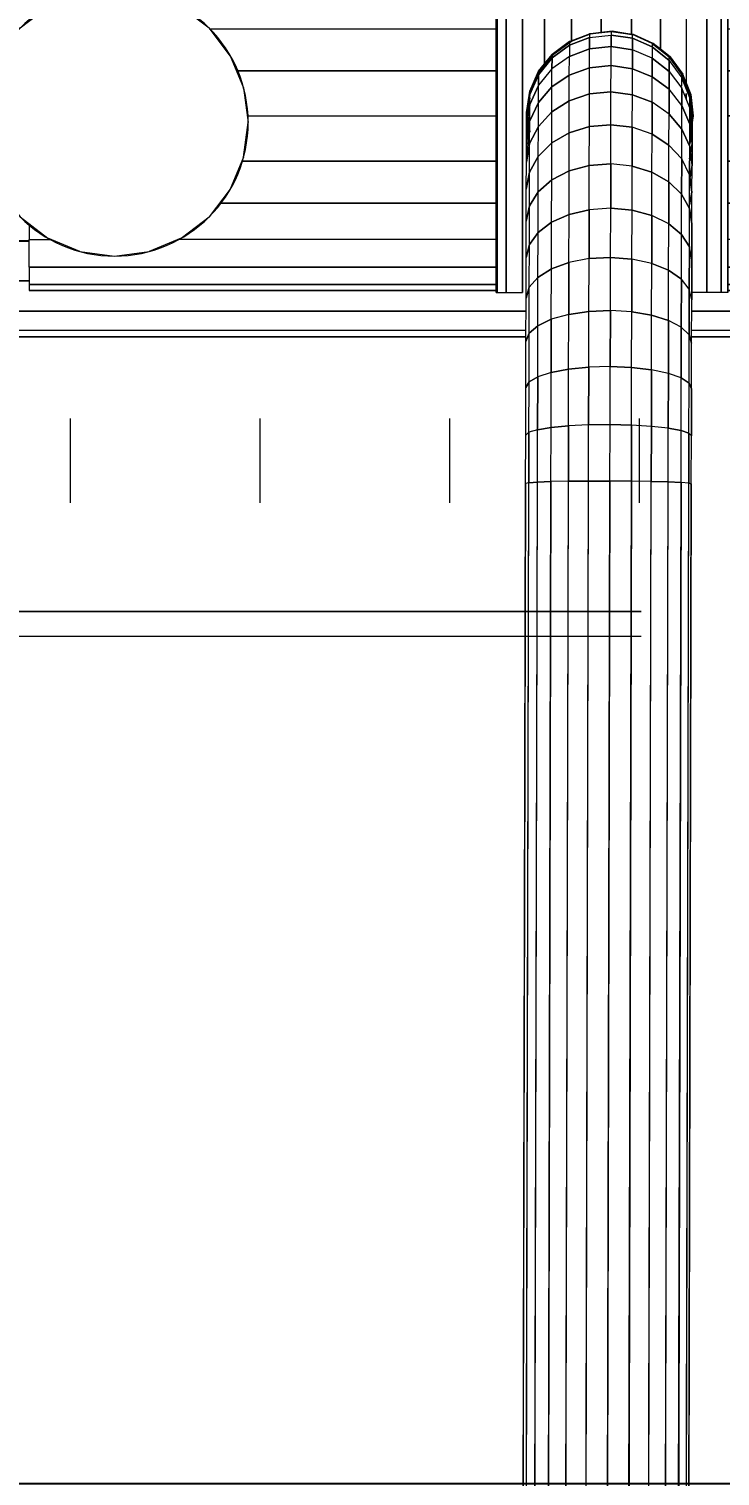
# Model space of a CAD drawing. Header units: millimetres. Extents: x -18512 to 101824, y -95768 to 52898.
# Drawn here: x 17799.4 to 17888.5, y -84144.4 to -83957.9 of the extents above; entities that cross this region are included whole.
import ezdxf

# ---------------------------------------------------------------- set-up
doc = ezdxf.new("R2010")
doc.units = ezdxf.units.MM
doc.header["$LTSCALE"] = 25
doc.header["$PDMODE"] = 3
doc.layers.get('0').update_dxf_attribs({"color": 254, "lineweight": 0})
doc.layers.get('Defpoints').update_dxf_attribs({"lineweight": 0})
doc.layers.add('Dim-in', color=5, linetype='Continuous', lineweight=9)
doc.layers.add('xref-first floor frm cunsult$0$G-IMPT', color=8, linetype='Continuous', lineweight=9)
doc.styles.add('ROMANS', font='ROMANS.shx', dxfattribs={"width": 0.75})
doc.dimstyles.new('1-50 INTERNAL', dxfattribs={"dimtxt": 100, "dimasz": 40, "dimexe": 40, "dimexo": 20, "dimgap": 50, "dimtad": 0, "dimdec": 0, "dimzin": 0, "dimdsep": 46, "dimtxsty": 'ROMANS', "dimblk": 'ARCHTICK', "dimcen": 0, "dimdle": 25, "dimclrd": 8, "dimclre": 8, "dimclrt": 3, "dimadec": 0, "dimazin": 0, "dimtfac": 1, "dimtdec": 0, "dimtmove": 1, "dimatfit": 3, "dimfxl": 1, "dimtolj": 1, "dimtzin": 0, "dimarcsym": 0})

# ---------------------------------------------------------------- blocks, each defined once
blk = doc.blocks.new('_ArchTick')
at = {"color": 0, "linetype": 'ByBlock', "const_width": 0.15}
blk.add_lwpolyline([(-0.5, -0.5), (0.5, 0.5)], dxfattribs=at)
blk = doc.blocks.new('*D347')
at = {"layer": 'Defpoints', "color": 0, "ltscale": 25, "transparency": 16777216}
for p in [(15988.09, -83897.35), (18388.09, -83926.97), (15988.09, -84145.38)]:
    blk.add_point(p, dxfattribs=at)
at = {"layer": 'Dim-in', "color": 8, "ltscale": 25, "transparency": 16777216}
for p, q in [((15988.09, -83917.35), (15988.09, -84185.38)), ((18388.09, -83946.97), (18388.09, -84185.38))]:
    blk.add_line(p, q, dxfattribs=at)
at = {"layer": 'Dim-in', "color": 8, "lineweight": -2, "ltscale": 25, "transparency": 16777216}
for p, q in [((15963.09, -84145.38), (17005.95, -84145.38)), ((18413.09, -84145.38), (17370.24, -84145.38))]:
    blk.add_line(p, q, dxfattribs=at)
at = {"layer": 'Dim-in', "color": 8, "lineweight": -2, "ltscale": 25, "transparency": 16777216, "xscale": 40, "yscale": 40, "zscale": 40, "rotation": 180}
blk.add_blockref('_ArchTick', (15988.09, -84145.38), dxfattribs=at)
at = {"layer": 'Dim-in', "color": 8, "lineweight": -2, "ltscale": 25, "transparency": 16777216, "xscale": 40, "yscale": 40, "zscale": 40}
blk.add_blockref('_ArchTick', (18388.09, -84145.38), dxfattribs=at)
at = {"layer": 'Dim-in', "color": 3, "ltscale": 25, "transparency": 16777216, "insert": (17188.09, -84145.38), "char_height": 100, "attachment_point": 5, "style": 'ROMANS'}
blk.add_mtext('\\A1;2400', dxfattribs=at)
blk = doc.blocks.new('*D348')
at = {"layer": 'Defpoints', "color": 0, "ltscale": 25, "transparency": 16777216}
for p in [(17998.09, -83897.35), (17770.64, -85447.35), (18388.09, -85447.35)]:
    blk.add_point(p, dxfattribs=at)
at = {"layer": 'Dim-in', "color": 8, "lineweight": -2, "ltscale": 25, "transparency": 16777216}
for p, q in [((17770.64, -83872.35), (17770.64, -84495.57)), ((17770.64, -85472.35), (17770.64, -84849.14))]:
    blk.add_line(p, q, dxfattribs=at)
at = {"layer": 'Dim-in', "color": 8, "linetype": 'Continuous', "lineweight": -2, "ltscale": 25, "transparency": 16777216}
for p, q in [((17978.09, -83897.35), (17730.64, -83897.35)), ((18368.09, -85447.35), (17730.64, -85447.35))]:
    blk.add_line(p, q, dxfattribs=at)
at = {"layer": 'Dim-in', "color": 8, "lineweight": -2, "ltscale": 25, "transparency": 16777216, "xscale": 40, "yscale": 40, "zscale": 40}
for p, rotation in [((17770.64, -83897.35), 90), ((17770.64, -85447.35), 270)]:
    blk.add_blockref('_ArchTick', p, dxfattribs=dict(at, rotation=rotation))
at = {"layer": 'Dim-in', "color": 3, "ltscale": 25, "transparency": 16777216, "insert": (17770.64, -84672.35), "char_height": 100, "attachment_point": 5, "rotation": 90, "style": 'ROMANS'}
blk.add_mtext('\\A1;1550', dxfattribs=at)
blk = doc.blocks.new('xref-first floor frm cunsult$0$rainshower - rain shower_dwg_Group_7-6994170-FIRST FLOOR PLAN')
at = {"layer": 'xref-first floor frm cunsult$0$G-IMPT'}
for p, q in [((145.8, 103.7), (71.6, 103.7)), ((145.8, 102.86), (71.6, 102.86)), ((250.64, 103.7), (167.15, 103.7)), ((250.64, 102.86), (167.15, 102.86)), ((250.64, 102.86), (167.15, 102.86)), ((71.6, 100.39), (145.81, 100.39)), ((167.16, 100.38), (250.64, 100.38)), ((71.6, 96.47), (81.77, 96.46)), ((71.6, 96.43), (81.77, 96.43)), ((71.6, 91.35), (81.77, 91.35)), ((71.6, 91.3), (81.77, 91.3))]:
    blk.add_line(p, q, dxfattribs=at)
at = {"layer": 'xref-first floor frm cunsult$0$G-IMPT', "flags": 128}
for points in [[(61.79, 103.7), (71.6, 103.7), (145.8, 103.7)], [(145.8, 102.86), (71.6, 102.86), (71.6, 100.39)], [(167.15, 103.7), (250.64, 103.7), (260.54, 103.7)], [(260.54, 102.86), (250.64, 102.86), (250.64, 100.38), (167.16, 100.38)], [(145.81, 100.38), (71.6, 100.38), (61.79, 100.38)]]:
    blk.add_lwpolyline(points, dxfattribs=at)
blk = doc.blocks.new('xref-first floor frm cunsult$0$rainshower - rain shower_dwg_Group_4-6994172-FIRST FLOOR PLAN')
at = {"layer": 'xref-first floor frm cunsult$0$G-IMPT'}
for p, q in [((20.07, 15), (20.07, 98)), ((20.07, 98), (20.21, 98)), ((20.07, 98), (20.07, 15)), ((20.21, 98), (21.37, 98)), ((20.21, 15), (20.21, 98)), ((20.21, 98), (20.21, 15)), ((21.37, 98), (23.45, 98)), ((21.37, 15), (21.37, 98)), ((21.37, 98), (21.37, 15)), ((23.45, 15), (23.45, 98)), ((23.45, 98), (23.45, 15)), ((47.23, 98), (45.27, 98)), ((49.06, 98), (47.23, 98)), ((47.23, 15), (47.23, 98)), ((47.23, 98), (47.23, 15)), ((49.93, 98), (49.06, 98)), ((49.06, 15), (49.06, 98)), ((49.06, 98), (49.06, 15)), ((49.93, 15), (49.93, 98)), ((49.93, 98), (49.93, 15)), ((24.11, 74.77), (24.39, 77.31)), ((24.11, 74.77), (24.39, 77.31)), ((24.11, 74.77), (24.39, 77.31)), ((45.03, 77.98), (45.46, 75.23)), ((45.03, 77.98), (45.46, 75.23)), ((24.11, 74.77), (24.4, 72.89)), ((24.11, 74.77), (24.4, 72.89)), ((24.4, 72.89), (24.11, 74.77)), ((45.46, 75.23), (45.15, 72.46)), ((45.46, 75.23), (45.15, 72.46)), ((44.57, 72.33), (44.57, 73.05)), ((44.57, 73.05), (44.57, 72.33)), ((24.53, 72.02), (25.65, 69.46)), ((24.53, 72.02), (25.65, 69.46)), ((25.65, 69.46), (24.53, 72.02)), ((44.57, 70.96), (44.14, 69.86)), ((44.57, 70.96), (44.14, 69.86)), ((45.15, 72.46), (44.57, 70.96)), ((45.15, 72.46), (44.57, 70.96)), ((44.57, 70.96), (44.57, 71.37)), ((44.57, 15), (44.57, 70.96)), ((26.32, 68.63), (25.65, 69.46)), ((26.32, 68.63), (25.65, 69.46)), ((26.32, 68.63), (25.65, 69.46)), ((42.49, 67.61), (44.14, 69.86)), ((42.49, 67.61), (44.14, 69.86)), ((27.39, 67.29), (26.32, 68.63)), ((26.32, 15), (26.32, 68.63)), ((27.39, 67.29), (26.32, 68.63)), ((27.39, 67.29), (26.32, 68.63)), ((26.32, 68.63), (26.32, 15)), ((27.39, 67.29), (29.64, 65.64)), ((27.39, 67.29), (29.64, 65.64)), ((42.49, 67.61), (41.25, 66.62)), ((42.49, 67.61), (41.25, 66.62)), ((29.78, 65.58), (29.64, 65.64)), ((29.78, 65.58), (29.64, 65.64)), ((29.78, 65.58), (32.24, 64.63)), ((29.78, 15), (29.78, 65.58)), ((29.78, 65.58), (32.24, 64.63)), ((29.78, 65.58), (29.78, 15)), ((37.76, 64.75), (40.32, 65.87)), ((37.76, 64.75), (40.32, 65.87)), ((41.25, 66.62), (40.32, 65.87)), ((41.25, 66.62), (40.32, 65.87)), ((41.25, 15), (41.25, 66.62)), ((33.6, 64.48), (32.24, 64.63)), ((33.6, 64.48), (32.24, 64.63)), ((33.6, 64.48), (35.01, 64.32)), ((33.6, 15), (33.6, 64.48)), ((33.6, 64.48), (35.01, 64.32)), ((35.01, 64.32), (33.6, 64.48)), ((33.6, 64.48), (33.6, 15)), ((35.01, 64.32), (37.51, 64.71)), ((35.01, 64.32), (37.51, 64.71)), ((37.51, 64.71), (37.76, 64.75)), ((37.51, 64.71), (37.76, 64.75)), ((37.51, 15), (37.51, 64.71)), ((37.51, 64.71), (37.51, 15)), ((0, 15), (1.19, 15)), ((0, 15), (0, 0)), ((0, 0), (0, 15)), ((4.69, 15), (1.19, 15)), ((1.19, 15), (1.19, 0)), ((1.19, 0), (1.19, 15)), ((10.25, 15), (4.69, 15)), ((4.69, 0), (4.69, 15)), ((4.69, 0), (4.69, 15)), ((6.68, 15), (7.3, 15)), ((17.5, 15), (10.25, 15)), ((10.25, 15), (10.25, 0)), ((10.25, 0), (10.25, 15)), ((17.5, 15), (25.94, 15)), ((17.5, 15), (17.5, 0)), ((17.5, 0), (17.5, 15)), ((23.39, 15), (24.18, 15)), ((25.94, 15), (35, 15)), ((25.94, 0), (25.94, 15)), ((25.94, 0), (25.94, 15)), ((44.06, 15), (35, 15)), ((35, 15), (35, 0)), ((35, 0), (35, 15)), ((52.5, 15), (44.06, 15)), ((44.06, 15), (44.06, 0)), ((44.06, 0), (44.06, 15)), ((45.82, 15), (46.61, 15)), ((59.75, 15), (52.5, 15)), ((52.5, 15), (52.5, 0)), ((52.5, 0), (52.5, 15)), ((65.31, 15), (59.75, 15)), ((59.75, 0), (59.75, 15)), ((59.75, 0), (59.75, 15)), ((62.7, 15), (63.32, 15)), ((65.31, 15), (68.81, 15)), ((65.31, 15), (65.31, 0)), ((65.31, 0), (65.31, 15)), ((70, 15), (68.81, 15)), ((68.81, 15), (68.81, 0)), ((68.81, 0), (68.81, 15)), ((70, 15), (70, 0)), ((70, 0), (70, 15)), ((1.19, 0), (0, 0)), ((4.69, 0), (1.19, 0)), ((4.69, 0), (10.25, 0)), ((6.68, 0), (7.3, 0)), ((17.5, 0), (10.25, 0)), ((25.94, 0), (17.5, 0)), ((23.39, 0), (24.18, 0)), ((25.94, 0), (35, 0)), ((44.06, 0), (35, 0)), ((52.5, 0), (44.06, 0)), ((45.82, 0), (46.61, 0)), ((59.75, 0), (52.5, 0)), ((59.75, 0), (65.31, 0)), ((62.7, 0), (63.32, 0)), ((65.31, 0), (68.81, 0)), ((70, 0), (68.81, 0))]:
    blk.add_line(p, q, dxfattribs=at)
at = {"layer": 'xref-first floor frm cunsult$0$G-IMPT', "flags": 128}
for points in [[(44.57, 71.37), (44.57, 70.96), (45.15, 72.46), (45.46, 75.23), (45.03, 77.98)], [(44.57, 15), (44.57, 70.96), (44.14, 69.86), (42.49, 67.61), (41.25, 66.62), (41.25, 15)], [(33.6, 64.48), (32.24, 64.63), (29.78, 65.58), (29.64, 65.64), (27.39, 67.29)], [(41.25, 66.62), (40.32, 65.87), (37.76, 64.75), (37.51, 64.71), (35.01, 64.32)]]:
    blk.add_lwpolyline(points, dxfattribs=at)
blk = doc.blocks.new('xref-first floor frm cunsult$0$rainshower - rain shower_dwg_Group_5-6994173-FIRST FLOOR PLAN')
at = {"layer": 'xref-first floor frm cunsult$0$G-IMPT'}
for p, q in [((115, 47.51), (95, 47.51)), ((95, 46.7), (95, 47.51)), ((95, 47.51), (115, 47.51)), ((95, 46.7), (95, 44.33)), ((115, 46.7), (95, 46.7)), ((95, 46.7), (115, 46.7)), ((115, 46.7), (115, 47.51)), ((115, 44.33), (115, 46.7)), ((60.19, 46.25), (0, 46.25)), ((0, 45.49), (0, 46.25)), ((0, 46.25), (60.19, 46.25)), ((0, 43.24), (0, 45.49)), ((60.19, 45.49), (0, 45.49)), ((0, 45.49), (60.19, 45.49)), ((95, 46.25), (90.06, 46.25)), ((90.06, 46.25), (95, 46.25)), ((95, 45.49), (90.06, 45.49)), ((90.06, 45.49), (95, 45.49)), ((0, 43.24), (0, 39.66)), ((60.19, 43.24), (0, 43.24)), ((0, 43.24), (60.19, 43.24)), ((95, 43.24), (90.06, 43.24)), ((90.06, 43.24), (95, 43.24)), ((95, 44.33), (95, 40.55)), ((115, 44.33), (95, 44.33)), ((95, 44.33), (115, 44.33)), ((115, 40.55), (115, 44.33)), ((0, 37.64), (0, 39.66)), ((0, 39.66), (2.82, 39.66)), ((0, 39.66), (2.82, 39.66)), ((60.19, 39.66), (19.22, 39.66)), ((60.19, 39.66), (19.22, 39.66)), ((95, 39.66), (90.06, 39.66)), ((95, 39.66), (90.06, 39.66)), ((95, 40.55), (95, 35.63)), ((115, 40.55), (95, 40.55)), ((95, 40.55), (115, 40.55)), ((103.07, 39.08), (103.84, 39.51)), ((103.84, 39.51), (104.71, 39.75)), ((104.71, 39.75), (105.61, 39.77)), ((105.61, 39.77), (106.48, 39.57)), ((106.48, 39.57), (107.28, 39.17)), ((107.28, 39.17), (107.93, 38.6)), ((115, 35.63), (115, 40.55)), ((102.02, 37.74), (101.81, 36.93)), ((102.02, 37.74), (102.45, 38.47)), ((102.02, 37.74), (102.02, 33.91)), ((102.02, 37.74), (102.02, 33.91)), ((102.45, 38.47), (103.07, 39.08)), ((107.93, 38.6), (108.4, 37.89)), ((108.4, 37.89), (108.66, 37.09)), ((108.4, 35.33), (108.4, 37.89)), ((108.4, 37.89), (108.4, 35.33)), ((95, 35.63), (95, 29.9)), ((102.02, 35.63), (95, 35.63)), ((95, 35.63), (102.02, 35.63)), ((101.81, 36.93), (101.81, 33.1)), ((101.83, 36.1), (101.81, 36.93)), ((101.81, 36.93), (101.81, 33.1)), ((101.83, 36.1), (102.09, 35.3)), ((101.83, 36.1), (101.83, 32.27)), ((101.83, 36.1), (101.83, 32.27)), ((108.04, 34.72), (108.47, 35.45)), ((115, 35.63), (108.4, 35.63)), ((108.4, 35.63), (115, 35.63)), ((108.47, 35.45), (108.68, 36.26)), ((108.47, 31.62), (108.47, 35.45)), ((108.47, 35.45), (108.47, 31.62)), ((108.66, 37.09), (108.68, 36.26)), ((108.66, 33.26), (108.66, 37.09)), ((108.66, 37.09), (108.66, 33.26)), ((108.68, 32.43), (108.68, 36.26)), ((108.68, 36.26), (108.68, 32.43)), ((115, 29.9), (115, 35.63)), ((60.19, 35), (24.54, 35)), ((24.54, 35), (60.19, 35)), ((95, 35), (90.06, 35)), ((90.06, 35), (95, 35)), ((102.02, 33.91), (101.81, 33.1)), ((102.02, 33.91), (101.81, 33.1)), ((102.56, 34.59), (102.09, 35.3)), ((102.09, 35.3), (102.09, 31.47)), ((102.09, 35.3), (102.09, 31.47)), ((103.21, 34.01), (102.56, 34.59)), ((102.56, 30.76), (102.56, 34.59)), ((102.56, 34.59), (102.56, 30.76)), ((103.21, 34.01), (103.21, 30.19)), ((103.21, 34.01), (104, 33.62)), ((103.21, 34.01), (103.21, 30.19)), ((104, 33.62), (104.88, 33.42)), ((104, 33.62), (104, 29.79)), ((104, 33.62), (104, 29.79)), ((105.78, 33.44), (106.64, 33.68)), ((106.64, 33.68), (107.41, 34.11)), ((106.74, 29.9), (106.64, 33.68)), ((107.41, 34.11), (108.04, 34.72)), ((107.41, 30.28), (107.41, 34.11)), ((107.41, 34.11), (107.41, 30.28)), ((108.04, 30.89), (108.04, 34.72)), ((108.04, 34.72), (108.04, 30.89)), ((108.47, 33.85), (108.66, 33.26)), ((108.47, 33.85), (108.66, 33.26)), ((101.81, 33.1), (101.83, 32.27)), ((101.81, 33.1), (101.83, 32.27)), ((101.83, 32.27), (102.04, 31.62)), ((101.83, 32.27), (102.04, 31.62)), ((104.88, 33.42), (105.78, 33.44)), ((104.88, 33.42), (104.88, 29.59)), ((104.88, 33.42), (104.88, 29.59)), ((105.78, 33.44), (105.78, 29.61)), ((105.78, 33.44), (105.78, 29.61)), ((108.47, 31.62), (108.68, 32.43)), ((108.47, 31.62), (108.68, 32.43)), ((108.68, 32.43), (108.66, 33.26)), ((108.68, 32.43), (108.66, 33.26)), ((95, 23.75), (95, 29.9)), ((95, 29.9), (103.77, 29.9)), ((95, 29.9), (103.77, 29.9)), ((102.56, 30.76), (102.09, 31.47)), ((102.56, 30.76), (102.09, 31.47)), ((102.56, 30.76), (103.21, 30.19)), ((102.56, 30.76), (103.21, 30.19)), ((103.21, 30.19), (103.77, 29.9)), ((103.21, 30.19), (103.77, 29.9)), ((103.77, 29.9), (104, 29.79)), ((106.74, 29.9), (105.78, 29.61)), ((107.41, 30.28), (106.74, 29.9)), ((107.41, 30.28), (106.74, 29.9)), ((115, 29.9), (106.74, 29.9)), ((107.41, 30.28), (108.04, 30.89)), ((107.41, 30.28), (108.04, 30.89)), ((108.04, 30.89), (108.47, 31.62)), ((108.04, 30.89), (108.47, 31.62)), ((115, 23.75), (115, 29.9)), ((27.43, 29.58), (60.19, 29.58)), ((60.19, 29.58), (27.43, 29.58)), ((95, 29.58), (90.06, 29.58)), ((90.06, 29.58), (95, 29.58)), ((104, 29.79), (104.88, 29.59)), ((104.88, 29.59), (105.78, 29.61)), ((28.13, 23.75), (60.19, 23.75)), ((28.13, 23.75), (60.19, 23.75)), ((95, 23.75), (90.06, 23.75)), ((90.06, 23.75), (95, 23.75)), ((95, 17.61), (95, 23.75)), ((115, 23.75), (95, 23.75)), ((95, 23.75), (115, 23.75)), ((115, 17.61), (115, 23.75)), ((26.74, 17.93), (60.19, 17.98)), ((60.19, 17.93), (26.74, 17.93)), ((95, 17.93), (90.06, 17.93)), ((90.06, 17.93), (95, 17.93)), ((95, 17.61), (95, 11.88)), ((115, 17.61), (95, 17.61)), ((95, 17.61), (115, 17.61)), ((115, 11.88), (115, 17.61)), ((0, 7.84), (0, 11.53)), ((23.2, 12.5), (60.19, 12.5)), ((23.2, 12.5), (60.19, 12.5)), ((90.06, 12.5), (95, 12.5)), ((90.06, 12.5), (95, 12.5)), ((95, 11.88), (95, 6.96)), ((115, 11.88), (95, 11.88)), ((95, 11.88), (115, 11.88)), ((115, 6.96), (115, 11.88)), ((0, 4.27), (0, 7.84)), ((7.42, 7.84), (0, 7.84)), ((0, 7.84), (7.42, 7.84)), ((60.19, 7.84), (14.62, 7.84)), ((14.62, 7.84), (60.19, 7.84)), ((95, 7.84), (90.06, 7.84)), ((90.06, 7.84), (95, 7.84)), ((95, 3.18), (95, 6.96)), ((115, 6.96), (95, 6.96)), ((95, 6.96), (115, 6.96)), ((115, 3.18), (115, 6.96)), ((0, 4.27), (0, 2.02)), ((60.19, 4.27), (0, 4.27)), ((0, 4.27), (60.19, 4.27)), ((95, 4.27), (90.06, 4.27)), ((90.06, 4.27), (95, 4.27)), ((0, 1.25), (0, 2.02)), ((60.19, 2.02), (0, 2.02)), ((0, 2.02), (60.19, 2.02)), ((95, 2.02), (90.06, 2.02)), ((90.06, 2.02), (95, 2.02)), ((95, 0.81), (95, 3.18)), ((115, 3.18), (95, 3.18)), ((95, 3.18), (115, 3.18)), ((115, 0.81), (115, 3.18)), ((60.19, 1.25), (0, 1.25)), ((0, 1.25), (60.19, 1.25)), ((95, 1.25), (90.06, 1.25)), ((90.06, 1.25), (95, 1.25)), ((95, 0), (95, 0.81)), ((115, 0.81), (95, 0.81)), ((95, 0.81), (115, 0.81)), ((115, 0), (95, 0)), ((95, 0), (115, 0)), ((115, 0.81), (115, 0))]:
    blk.add_line(p, q, dxfattribs=at)
at = {"layer": 'xref-first floor frm cunsult$0$G-IMPT', "flags": 128}
for points in [[(102.02, 33.91), (101.81, 33.1), (101.83, 32.27), (102.04, 31.62)], [(104, 29.79), (104.88, 29.59), (105.78, 29.61), (106.64, 29.85), (106.74, 29.9), (107.41, 30.28), (108.04, 30.89), (108.47, 31.62), (108.68, 32.43), (108.66, 33.26), (108.47, 33.85)], [(106.64, 33.68), (106.74, 29.9), (115, 29.9)], [(102.09, 31.47), (102.56, 30.76), (103.21, 30.19), (103.77, 29.9), (104, 29.79)]]:
    blk.add_lwpolyline(points, dxfattribs=at)
at = {"layer": 'xref-first floor frm cunsult$0$G-IMPT'}
for start_param, end_param in [(5.247662, 9.424778), (3.141593, 5.224649)]:
    blk.add_ellipse((105.24, 36.59), major_axis=(3.45, 0), ratio=0.92388, start_param=start_param, end_param=end_param, dxfattribs=at)
blk = doc.blocks.new('xref-first floor frm cunsult$0$rainshower - rain shower_dwg_Group_3-6994174-FIRST FLOOR PLAN')
at = {"layer": 'xref-first floor frm cunsult$0$G-IMPT'}
for p, q in [((12.76, 33.84), (8.61, 32.12)), ((12.76, 33.84), (17.22, 34.43)), ((17.22, 34.43), (21.67, 33.84)), ((25.82, 32.12), (21.67, 33.84)), ((5.04, 29.39), (8.61, 32.12)), ((25.82, 32.12), (29.39, 29.39)), ((2.31, 25.82), (5.04, 29.39)), ((32.12, 25.82), (29.39, 29.39)), ((0.59, 21.67), (2.31, 25.82)), ((33.84, 21.67), (32.12, 25.82)), ((0.59, 21.67), (0, 17.22)), ((33.84, 21.67), (34.43, 17.22)), ((0.59, 12.76), (0, 17.22)), ((33.84, 12.76), (34.43, 17.22)), ((0.59, 12.76), (2.31, 8.61)), ((32.12, 8.61), (33.84, 12.76)), ((2.31, 8.61), (5.04, 5.04)), ((32.12, 8.61), (29.39, 5.04)), ((5.04, 5.04), (8.61, 2.31)), ((25.82, 2.31), (29.39, 5.04)), ((8.61, 2.31), (12.76, 0.59)), ((25.82, 2.31), (21.67, 0.59)), ((12.76, 0.59), (17.22, 0)), ((21.67, 0.59), (17.22, 0))]:
    blk.add_line(p, q, dxfattribs=at)
blk.add_circle((17.22, 17.22), 17.22, dxfattribs=at)
blk = doc.blocks.new('xref-first floor frm cunsult$0$rainshower - rain shower_dwg_Group_8-6994175-FIRST FLOOR PLAN')
at = {"layer": 'xref-first floor frm cunsult$0$G-IMPT'}
for p, q in [((144.99, 442.79), (145.75, 128.73)), ((145.41, 442.89), (146.17, 128.64)), ((146.53, 442.97), (147.28, 128.56)), ((148.26, 443.05), (149.02, 128.5)), ((150.51, 443.1), (151.27, 128.45)), ((153.1, 443.14), (153.86, 128.42)), ((155.87, 443.16), (156.63, 128.42)), ((158.63, 443.15), (159.39, 128.44)), ((161.18, 443.12), (161.94, 128.48)), ((163.36, 443.06), (164.12, 128.54)), ((165.02, 442.99), (165.78, 128.62)), ((166.03, 442.91), (166.79, 128.71)), ((166.34, 442.82), (167.1, 128.8)), ((145.75, 128.73), (145.77, 122.5)), ((146.17, 128.64), (145.75, 128.73)), ((166.79, 128.71), (165.78, 128.62)), ((167.1, 128.8), (166.79, 128.71)), ((166.79, 128.71), (166.81, 122.24)), ((167.1, 128.8), (167.12, 122.6)), ((147.28, 128.56), (146.17, 128.64)), ((146.17, 128.64), (146.18, 122.14)), ((146.18, 122.14), (146.17, 128.64)), ((149.02, 128.5), (147.28, 128.56)), ((147.28, 128.56), (147.3, 121.81)), ((151.27, 128.45), (149.02, 128.5)), ((149.02, 128.5), (149.04, 121.52)), ((153.86, 128.42), (151.27, 128.45)), ((151.27, 128.45), (151.28, 121.31)), ((151.28, 121.31), (151.27, 128.45)), ((156.63, 128.42), (153.86, 128.42)), ((153.86, 128.42), (153.88, 121.19)), ((159.39, 128.44), (156.63, 128.42)), ((159.39, 128.44), (156.63, 128.42)), ((156.63, 128.42), (156.65, 121.15)), ((156.63, 128.42), (156.65, 121.15)), ((161.94, 128.48), (159.39, 128.44)), ((159.39, 128.44), (159.41, 121.21)), ((159.41, 121.21), (159.39, 128.44)), ((164.12, 128.54), (161.94, 128.48)), ((161.94, 128.48), (164.12, 128.54)), ((161.94, 128.48), (161.96, 121.37)), ((161.96, 121.37), (161.94, 128.48)), ((165.78, 128.62), (164.12, 128.54)), ((164.12, 128.54), (164.14, 121.6)), ((164.12, 128.54), (164.14, 121.6)), ((165.78, 128.62), (165.79, 121.9)), ((145.77, 122.5), (145.78, 116.36)), ((146.18, 122.14), (145.77, 122.5)), ((145.77, 122.5), (145.78, 116.36)), ((147.3, 121.81), (146.18, 122.14)), ((146.18, 122.14), (146.2, 115.65)), ((147.3, 121.81), (146.18, 122.14)), ((149.04, 121.52), (147.3, 121.81)), ((147.3, 121.81), (147.32, 114.99)), ((151.28, 121.31), (149.04, 121.52)), ((149.04, 121.52), (149.06, 114.43)), ((153.88, 121.19), (151.28, 121.31)), ((151.28, 121.31), (151.3, 114)), ((153.88, 121.19), (151.28, 121.31)), ((161.96, 121.37), (159.41, 121.21)), ((164.14, 121.6), (161.96, 121.37)), ((161.96, 121.37), (161.98, 114.08)), ((165.79, 121.9), (164.14, 121.6)), ((164.14, 121.6), (165.79, 121.9)), ((164.14, 121.6), (164.15, 114.54)), ((166.81, 122.24), (165.79, 121.9)), ((165.79, 121.9), (166.81, 122.24)), ((165.79, 121.9), (165.81, 115.12)), ((165.79, 121.9), (165.81, 115.12)), ((167.12, 122.6), (166.81, 122.24)), ((166.81, 122.24), (166.82, 115.8)), ((166.81, 122.24), (166.82, 115.8)), ((167.12, 122.6), (167.13, 116.52)), ((156.65, 121.15), (153.88, 121.19)), ((153.88, 121.19), (153.9, 113.74)), ((153.9, 113.74), (153.88, 121.19)), ((159.41, 121.21), (156.65, 121.15)), ((156.65, 121.15), (156.67, 113.67)), ((159.41, 121.21), (159.42, 113.79)), ((145.78, 116.36), (145.8, 110.44)), ((146.2, 115.65), (145.78, 116.36)), ((145.78, 116.36), (146.2, 115.65)), ((145.78, 116.36), (145.8, 110.44)), ((147.32, 114.99), (146.2, 115.65)), ((146.2, 115.65), (146.22, 109.38)), ((146.2, 115.65), (146.22, 109.38)), ((166.82, 115.8), (165.81, 115.12)), ((167.13, 116.52), (166.82, 115.8)), ((166.82, 115.8), (166.84, 109.58)), ((167.13, 116.52), (167.15, 110.65)), ((149.06, 114.43), (147.32, 114.99)), ((147.32, 114.99), (147.33, 108.4)), ((151.3, 114), (149.06, 114.43)), ((149.06, 114.43), (149.07, 107.57)), ((149.07, 107.57), (149.06, 114.43)), ((153.9, 113.74), (151.3, 114)), ((151.3, 114), (151.32, 106.94)), ((151.3, 114), (151.32, 106.94)), ((159.42, 113.79), (156.67, 113.67)), ((161.98, 114.08), (159.42, 113.79)), ((159.42, 113.79), (159.44, 106.61)), ((164.15, 114.54), (161.98, 114.08)), ((164.15, 114.54), (161.98, 114.08)), ((161.98, 114.08), (161.99, 107.05)), ((165.81, 115.12), (164.15, 114.54)), ((164.15, 114.54), (164.17, 107.72)), ((164.17, 107.72), (164.15, 114.54)), ((165.81, 115.12), (165.82, 108.58)), ((156.67, 113.67), (153.9, 113.74)), ((153.9, 113.74), (153.91, 106.56)), ((156.67, 113.67), (153.9, 113.74)), ((156.67, 113.67), (156.69, 106.45)), ((156.69, 106.45), (156.67, 113.67)), ((145.8, 110.44), (145.81, 104.83)), ((146.22, 109.38), (145.8, 110.44)), ((145.8, 110.44), (146.22, 109.38)), ((167.15, 110.65), (166.84, 109.58)), ((167.15, 110.65), (167.16, 105.08)), ((147.33, 108.4), (146.22, 109.38)), ((146.22, 109.38), (146.23, 103.45)), ((146.22, 109.38), (147.33, 108.4)), ((149.07, 107.57), (147.33, 108.4)), ((147.33, 108.4), (147.35, 102.17)), ((165.82, 108.58), (164.17, 107.72)), ((165.82, 108.58), (164.17, 107.72)), ((166.84, 109.58), (165.82, 108.58)), ((165.82, 108.58), (165.84, 102.39)), ((166.84, 109.58), (166.85, 103.69)), ((151.32, 106.94), (149.07, 107.57)), ((149.07, 107.57), (149.09, 101.08)), ((151.32, 106.94), (149.07, 107.57)), ((149.07, 107.57), (149.09, 101.08)), ((153.91, 106.56), (151.32, 106.94)), ((151.32, 106.94), (151.34, 100.26)), ((151.34, 100.26), (151.32, 106.94)), ((156.69, 106.45), (153.91, 106.56)), ((153.91, 106.56), (153.93, 99.75)), ((159.44, 106.61), (156.69, 106.45)), ((159.44, 106.61), (156.69, 106.45)), ((156.69, 106.45), (156.7, 99.61)), ((161.99, 107.05), (159.44, 106.61)), ((159.44, 106.61), (161.99, 107.05)), ((159.44, 106.61), (159.46, 99.82)), ((164.17, 107.72), (161.99, 107.05)), ((161.99, 107.05), (162.01, 100.39)), ((161.99, 107.05), (162.01, 100.39)), ((164.17, 107.72), (164.19, 101.26)), ((164.17, 107.72), (164.19, 101.26)), ((145.81, 104.83), (145.82, 99.63)), ((146.23, 103.45), (145.81, 104.83)), ((145.81, 104.83), (145.82, 99.63)), ((167.16, 105.08), (166.85, 103.69)), ((167.16, 105.08), (167.17, 99.93)), ((147.35, 102.17), (146.23, 103.45)), ((146.23, 103.45), (146.24, 97.94)), ((166.85, 103.69), (165.84, 102.39)), ((166.85, 103.69), (166.87, 98.23)), ((149.09, 101.08), (147.35, 102.17)), ((147.35, 102.17), (147.36, 96.39)), ((147.35, 102.17), (147.36, 96.39)), ((151.34, 100.26), (149.09, 101.08)), ((149.09, 101.08), (149.1, 95.06)), ((149.09, 101.08), (151.34, 100.26)), ((164.19, 101.26), (162.01, 100.39)), ((162.01, 100.39), (164.19, 101.26)), ((165.84, 102.39), (164.19, 101.26)), ((164.19, 101.26), (165.84, 102.39)), ((164.19, 101.26), (164.2, 95.28)), ((164.19, 101.26), (164.2, 95.28)), ((165.84, 102.39), (165.85, 96.65)), ((145.82, 99.63), (145.83, 94.92)), ((146.24, 97.94), (145.82, 99.63)), ((145.82, 99.63), (146.24, 97.94)), ((153.93, 99.75), (151.34, 100.26)), ((151.34, 100.26), (151.35, 94.06)), ((153.93, 99.75), (151.34, 100.26)), ((151.34, 100.26), (151.35, 94.06)), ((156.7, 99.61), (153.93, 99.75)), ((153.93, 99.75), (153.95, 93.45)), ((159.46, 99.82), (156.7, 99.61)), ((156.7, 99.61), (159.46, 99.82)), ((156.7, 99.61), (156.72, 93.26)), ((156.7, 99.61), (156.72, 93.26)), ((162.01, 100.39), (159.46, 99.82)), ((159.46, 99.82), (159.47, 93.52)), ((162.01, 100.39), (162.03, 94.21)), ((167.17, 99.93), (166.87, 98.23)), ((167.17, 99.93), (167.18, 95.26)), ((147.36, 96.39), (146.24, 97.94)), ((146.24, 97.94), (146.25, 92.97)), ((166.87, 98.23), (165.85, 96.65)), ((166.87, 98.23), (166.88, 93.3)), ((166.87, 98.23), (166.88, 93.3)), ((149.1, 95.06), (147.36, 96.39)), ((147.36, 96.39), (147.37, 91.16)), ((147.36, 96.39), (147.37, 91.16)), ((164.2, 95.28), (162.03, 94.21)), ((165.85, 96.65), (164.2, 95.28)), ((164.2, 95.28), (165.85, 96.65)), ((164.2, 95.28), (164.21, 89.86)), ((164.21, 89.86), (164.2, 95.28)), ((165.85, 96.65), (165.86, 91.46)), ((165.85, 96.65), (165.86, 91.46)), ((167.18, 95.26), (166.88, 93.3)), ((167.18, 95.26), (167.19, 91.17)), ((145.83, 94.92), (145.84, 90.8)), ((146.25, 92.97), (145.83, 94.92)), ((145.83, 94.92), (145.84, 90.8)), ((151.35, 94.06), (149.1, 95.06)), ((149.1, 95.06), (149.12, 89.62)), ((149.1, 95.06), (151.35, 94.06)), ((153.95, 93.45), (151.35, 94.06)), ((151.35, 94.06), (151.36, 88.46)), ((151.35, 94.06), (153.95, 93.45)), ((156.72, 93.26), (153.95, 93.45)), ((153.95, 93.45), (153.96, 87.74)), ((159.47, 93.52), (156.72, 93.26)), ((156.72, 93.26), (159.47, 93.52)), ((156.72, 93.26), (156.73, 87.53)), ((162.03, 94.21), (159.47, 93.52)), ((159.47, 93.52), (159.49, 87.83)), ((159.47, 93.52), (159.49, 87.83)), ((162.03, 94.21), (162.04, 88.63)), ((166.88, 93.3), (165.86, 91.46)), ((166.88, 93.3), (166.89, 88.97)), ((147.37, 91.16), (146.25, 92.97)), ((146.25, 92.97), (146.27, 88.61)), ((165.86, 91.46), (164.21, 89.86)), ((165.86, 91.46), (165.88, 86.9)), ((166.88, 92.81), (167.19, 91.17)), ((145.84, 90.8), (145.85, 87.32)), ((146.27, 88.61), (145.84, 90.8)), ((149.12, 89.62), (147.37, 91.16)), ((147.37, 91.16), (147.39, 86.58)), ((147.37, 91.16), (147.39, 86.58)), ((151.36, 88.46), (149.12, 89.62)), ((149.12, 89.62), (149.13, 84.85)), ((164.21, 89.86), (162.04, 88.63)), ((164.21, 89.86), (164.23, 85.12)), ((164.21, 89.86), (164.23, 85.12)), ((167.19, 91.17), (166.93, 89.24)), ((166.93, 89.24), (167.19, 91.17)), ((167.19, 91.17), (167.2, 87.73)), ((147.39, 86.58), (146.27, 88.61)), ((146.27, 88.61), (146.27, 84.93)), ((153.96, 87.74), (151.36, 88.46)), ((151.36, 88.46), (151.38, 83.54)), ((156.73, 87.53), (153.96, 87.74)), ((153.96, 87.74), (153.97, 82.74)), ((153.96, 87.74), (153.97, 82.74)), ((159.49, 87.83), (156.73, 87.53)), ((162.04, 88.63), (159.49, 87.83)), ((159.49, 87.83), (159.5, 82.83)), ((162.04, 88.63), (162.05, 83.73)), ((166.89, 88.97), (165.88, 86.9)), ((166.89, 88.97), (166.9, 85.32)), ((167.2, 87.73), (166.9, 85.32)), ((166.94, 89.24), (167.2, 87.73)), ((167.2, 87.73), (167.21, 84.98)), ((145.86, 84.56), (145.85, 87.32)), ((146.27, 84.93), (145.85, 87.32)), ((145.86, 84.56), (146.05, 86.19)), ((149.13, 84.85), (147.39, 86.58)), ((147.39, 86.58), (147.4, 82.72)), ((147.39, 86.58), (149.13, 84.85)), ((147.39, 86.58), (147.4, 82.72)), ((156.73, 87.53), (156.74, 82.5)), ((165.88, 86.9), (164.23, 85.12)), ((165.88, 86.9), (165.89, 83.07)), ((166.89, 86.89), (167.21, 84.98)), ((146.17, 85.23), (145.86, 82.54)), ((145.86, 84.56), (145.86, 82.54)), ((145.86, 84.56), (146.28, 82)), ((145.87, 81.32), (146.17, 84.08)), ((146.17, 85.23), (146.17, 84.08)), ((146.17, 84.08), (146.17, 83.69)), ((146.17, 83.69), (146.17, 84.08)), ((147.4, 82.72), (146.27, 84.93)), ((146.27, 84.93), (146.28, 82)), ((146.27, 84.93), (147.4, 82.72)), ((151.38, 83.54), (149.13, 84.85)), ((149.13, 84.85), (149.14, 80.83)), ((149.13, 84.85), (149.14, 80.83)), ((164.23, 85.12), (162.05, 83.73)), ((164.23, 85.12), (164.24, 81.12)), ((166.9, 85.32), (165.89, 83.07)), ((166.9, 85.32), (166.9, 82.42)), ((167.21, 82.99), (166.9, 84.98)), ((167.21, 84.98), (166.9, 82.42)), ((166.93, 84.13), (167.35, 81.37)), ((167.21, 82.99), (167.21, 84.98)), ((145.86, 82.54), (145.87, 81.32)), ((145.86, 82.54), (146.29, 79.88)), ((146.17, 83.69), (145.87, 80.92)), ((146, 80.92), (146.28, 83.45)), ((149.14, 80.83), (147.4, 82.72)), ((147.4, 82.72), (147.4, 79.64)), ((147.4, 82.72), (149.14, 80.83)), ((147.4, 82.72), (147.4, 79.64)), ((153.97, 82.74), (151.38, 83.54)), ((151.38, 83.54), (151.39, 79.4)), ((151.38, 83.54), (153.97, 82.74)), ((156.74, 82.5), (153.97, 82.74)), ((153.97, 82.74), (153.98, 78.52)), ((153.97, 82.74), (156.74, 82.5)), ((159.5, 82.83), (156.74, 82.5)), ((156.74, 82.5), (156.75, 78.26)), ((162.05, 83.73), (159.5, 82.83)), ((159.5, 82.83), (159.51, 78.63)), ((162.05, 83.73), (162.06, 79.6)), ((165.89, 83.07), (164.24, 81.12)), ((165.89, 83.07), (165.89, 80.01)), ((166.9, 82.42), (165.89, 80.01)), ((165.89, 80.01), (166.9, 82.42)), ((166.91, 80.31), (166.9, 82.42)), ((166.91, 83.38), (167.22, 81.37)), ((166.91, 80.31), (167.21, 82.99)), ((167.22, 81.78), (166.97, 83.38)), ((167.22, 81.78), (167.21, 82.99)), ((145.87, 81.32), (145.87, 80.92)), ((146.29, 78.59), (145.87, 81.32)), ((146.29, 78.16), (145.87, 80.92)), ((145.87, 80.92), (146, 80.92)), ((146.29, 79.03), (146, 80.92)), ((146.29, 79.03), (146, 80.92)), ((147.4, 79.64), (146.28, 82)), ((146.28, 82), (146.29, 79.88)), ((146.28, 82), (146.29, 79.88)), ((151.39, 79.4), (149.14, 80.83)), ((149.14, 80.83), (149.15, 77.63)), ((149.14, 80.83), (151.39, 79.4)), ((149.14, 80.83), (149.15, 77.63)), ((164.24, 81.12), (162.06, 79.6)), ((164.24, 81.12), (164.24, 77.93)), ((166.91, 80.31), (165.9, 77.79)), ((167.22, 81.78), (166.91, 79.03)), ((167.22, 81.37), (166.91, 78.6)), ((166.91, 80.31), (166.91, 79.03)), ((167.04, 78.6), (167.35, 81.37)), ((167.35, 81.37), (167.04, 78.6)), ((167.22, 81.78), (167.22, 81.37)), ((167.22, 81.37), (167.35, 81.37)), ((146.29, 79.88), (147.36, 77.52)), ((146.29, 79.88), (146.29, 78.59)), ((147.36, 77.52), (146.29, 79.88)), ((147.41, 76.05), (146.29, 78.59)), ((149.15, 77.63), (147.4, 79.64)), ((147.4, 79.64), (147.41, 77.41)), ((147.4, 79.64), (149.15, 77.63)), ((147.4, 79.64), (147.41, 77.41)), ((153.98, 78.52), (151.39, 79.4)), ((151.39, 79.4), (151.39, 76.1)), ((151.39, 79.4), (153.98, 78.52)), ((151.39, 79.4), (151.39, 76.1)), ((156.75, 78.26), (153.98, 78.52)), ((153.98, 78.52), (153.99, 75.17)), ((159.51, 78.63), (156.75, 78.26)), ((162.06, 79.6), (159.51, 78.63)), ((159.51, 78.63), (162.06, 79.6)), ((159.51, 78.63), (159.52, 75.28)), ((162.06, 79.6), (162.07, 76.32)), ((162.06, 79.6), (162.07, 76.32)), ((165.89, 80.01), (164.24, 77.93)), ((165.89, 80.01), (165.9, 77.79)), ((166.91, 79.03), (165.9, 76.45)), ((165.9, 76.01), (166.91, 78.6)), ((166.46, 77.11), (167.04, 78.6)), ((166.91, 78.6), (167.04, 78.6)), ((147.41, 75.61), (146.29, 78.16)), ((147.54, 75.61), (146.42, 78.16)), ((146.42, 78.16), (147.54, 75.61)), ((149.15, 75.3), (147.41, 77.41)), ((147.41, 76.05), (147.41, 77.41)), ((151.39, 76.1), (149.15, 77.63)), ((149.15, 77.52), (149.15, 75.3)), ((149.15, 77.52), (149.15, 75.3)), ((156.75, 78.26), (156.76, 74.88)), ((156.75, 78.26), (156.76, 74.88)), ((164.24, 77.93), (162.07, 76.32)), ((164.25, 75.62), (164.24, 77.93)), ((164.25, 75.62), (165.9, 77.79)), ((164.25, 75.62), (165.9, 77.79)), ((165.9, 77.52), (165.9, 76.45)), ((166.46, 77.11), (166.03, 76.01)), ((149.16, 73.89), (147.41, 76.05)), ((147.41, 76.05), (147.41, 75.61)), ((149.16, 73.43), (147.41, 75.61)), ((147.41, 75.61), (147.54, 75.61)), ((148.21, 74.77), (147.54, 75.61)), ((149.29, 73.43), (148.21, 74.77)), ((149.16, 73.89), (149.15, 75.3)), ((151.4, 73.71), (149.15, 75.3)), ((151.4, 73.71), (149.15, 75.3)), ((149.15, 75.3), (149.16, 73.89)), ((153.99, 75.17), (151.39, 76.1)), ((151.39, 76.1), (151.4, 73.71)), ((156.76, 74.88), (153.99, 75.17)), ((153.99, 75.17), (154, 72.73)), ((159.52, 75.28), (156.76, 74.88)), ((156.76, 74.88), (156.77, 72.43)), ((156.76, 74.88), (156.77, 72.43)), ((162.07, 76.32), (159.52, 75.28)), ((159.52, 72.84), (159.52, 75.28)), ((162.07, 73.93), (162.07, 76.32)), ((164.25, 75.62), (162.07, 73.93)), ((164.25, 74.21), (165.9, 76.45)), ((164.25, 73.76), (165.9, 76.01)), ((164.25, 74.21), (164.25, 75.62)), ((166.03, 76.01), (164.38, 73.76)), ((166.03, 76.01), (164.38, 73.76)), ((165.9, 76.45), (165.9, 76.01)), ((165.9, 76.01), (166.03, 76.01)), ((149.16, 73.89), (149.16, 73.43)), ((149.16, 73.89), (151.4, 72.25)), ((151.4, 71.78), (149.16, 73.43)), ((149.16, 73.43), (149.29, 73.43)), ((151.53, 71.78), (149.29, 73.43)), ((151.4, 72.25), (151.4, 73.71)), ((154, 72.73), (151.4, 73.71)), ((151.4, 73.71), (154, 72.73)), ((159.52, 72.84), (156.77, 72.43)), ((156.77, 72.43), (159.52, 72.84)), ((162.07, 73.93), (159.52, 72.84)), ((159.53, 71.36), (159.52, 72.84)), ((162.08, 72.48), (162.07, 73.93)), ((164.25, 74.21), (162.08, 72.48)), ((162.08, 72.01), (164.25, 73.76)), ((163.15, 72.77), (162.21, 72.01)), ((163.15, 72.77), (164.38, 73.76)), ((164.25, 74.21), (164.25, 73.76)), ((164.25, 73.76), (164.38, 73.76)), ((151.4, 71.78), (151.4, 72.25)), ((151.4, 72.25), (154, 71.25)), ((151.4, 71.78), (154, 70.77)), ((151.4, 71.78), (151.53, 71.78)), ((151.67, 71.73), (151.53, 71.78)), ((151.67, 71.73), (154.13, 70.77)), ((154, 71.25), (154, 72.73)), ((156.77, 72.43), (154, 72.73)), ((154, 72.73), (156.77, 72.43)), ((154, 70.77), (154, 71.25)), ((154, 71.25), (156.77, 70.94)), ((156.77, 70.94), (156.77, 72.43)), ((156.77, 72.43), (156.77, 70.94)), ((159.53, 71.36), (156.77, 70.94)), ((156.77, 70.47), (156.77, 70.94)), ((156.77, 70.47), (159.53, 70.89)), ((159.4, 70.85), (159.66, 70.89)), ((162.08, 72.48), (159.53, 71.36)), ((162.08, 72.01), (159.53, 70.89)), ((159.53, 71.36), (159.53, 70.89)), ((159.53, 70.89), (159.66, 70.89)), ((162.21, 72.01), (159.66, 70.89)), ((162.08, 72.01), (162.08, 72.48)), ((162.08, 72.01), (162.21, 72.01)), ((154, 70.77), (156.77, 70.47)), ((154, 70.77), (154.13, 70.77)), ((154.13, 70.77), (155.49, 70.62)), ((155.49, 70.62), (154.13, 70.77)), ((156.9, 70.47), (155.49, 70.62)), ((156.77, 70.47), (156.9, 70.47)), ((159.4, 70.85), (156.9, 70.47))]:
    blk.add_line(p, q, dxfattribs=at)
at = {"layer": 'xref-first floor frm cunsult$0$G-IMPT', "flags": 128}
for points in [[(150.5, 449.54), (150.5, 443.1), (153.1, 443.14), (153.86, 128.42), (156.63, 128.42)], [(156.63, 128.42), (155.87, 443.16), (153.1, 443.14), (153.1, 449.68)], [(146.52, 449.03), (148.26, 449.32), (148.26, 443.05), (150.51, 443.1), (151.27, 128.45), (153.86, 128.42), (153.88, 121.19), (156.65, 121.15), (156.67, 113.67), (159.42, 113.79), (159.44, 106.61)], [(166.79, 128.71), (165.78, 128.62), (165.02, 442.99), (163.36, 443.06), (163.36, 449.32)], [(167.1, 128.8), (166.34, 442.82), (166.03, 442.91), (166.03, 448.69)], [(144.99, 442.79), (145.41, 442.89), (146.17, 128.64), (147.28, 128.56), (147.3, 121.81), (149.04, 121.52)], [(146.17, 128.64), (145.75, 128.73), (144.99, 442.79)], [(146.53, 442.97), (147.28, 128.56), (149.02, 128.5), (149.04, 121.52)], [(151.27, 128.45), (149.02, 128.5), (148.26, 443.05)], [(161.94, 128.48), (159.39, 128.44), (158.63, 443.15), (155.87, 443.16)], [(158.63, 443.15), (161.18, 443.12), (161.94, 128.48)], [(163.36, 443.06), (164.12, 128.54), (165.78, 128.62), (165.79, 121.9)], [(165.02, 442.99), (166.03, 442.91), (166.79, 128.71), (167.1, 128.8), (167.12, 122.6)], [(145.75, 128.73), (145.77, 122.5), (146.18, 122.14), (146.2, 115.65), (147.32, 114.99)], [(167.13, 116.52), (167.12, 122.6), (166.81, 122.24), (166.79, 128.71)], [(149.06, 114.43), (147.32, 114.99), (147.3, 121.81)], [(149.04, 121.52), (151.28, 121.31), (151.3, 114)], [(149.04, 121.52), (149.06, 114.43), (151.3, 114)], [(161.98, 114.08), (161.96, 121.37), (159.41, 121.21)], [(164.15, 114.54), (164.14, 121.6), (161.96, 121.37)], [(156.65, 121.15), (159.41, 121.21), (159.42, 113.79)], [(165.81, 115.12), (166.82, 115.8), (166.84, 109.58)], [(166.82, 115.8), (167.13, 116.52), (167.15, 110.65)], [(147.32, 114.99), (147.33, 108.4), (149.07, 107.57)], [(151.3, 114), (153.9, 113.74), (153.91, 106.56)], [(159.42, 113.79), (161.98, 114.08), (161.99, 107.05), (164.17, 107.72)], [(165.82, 108.58), (165.81, 115.12), (164.15, 114.54)], [(145.8, 110.44), (145.81, 104.83), (146.23, 103.45)], [(166.84, 109.58), (167.15, 110.65), (167.16, 105.08)], [(146.22, 109.38), (146.23, 103.45), (147.35, 102.17)], [(147.33, 108.4), (147.35, 102.17), (149.09, 101.08), (149.1, 95.06)], [(167.17, 99.93), (167.16, 105.08), (166.85, 103.69), (166.84, 109.58), (165.82, 108.58)], [(166.85, 103.69), (165.84, 102.39), (165.82, 108.58)], [(151.32, 106.94), (153.91, 106.56), (153.93, 99.75), (156.7, 99.61)], [(153.91, 106.56), (156.69, 106.45), (156.7, 99.61)], [(164.2, 95.28), (162.03, 94.21), (162.01, 100.39), (159.46, 99.82), (159.44, 106.61)], [(146.23, 103.45), (146.24, 97.94), (147.36, 96.39)], [(167.18, 95.26), (167.17, 99.93), (166.87, 98.23), (166.85, 103.69)], [(165.84, 102.39), (165.85, 96.65), (166.87, 98.23)], [(145.82, 99.63), (145.83, 94.92), (146.25, 92.97)], [(156.73, 87.53), (156.72, 93.26), (153.95, 93.45), (153.93, 99.75)], [(159.46, 99.82), (159.47, 93.52), (162.03, 94.21)], [(146.24, 97.94), (146.25, 92.97), (147.37, 91.16)], [(147.36, 96.39), (149.1, 95.06), (149.12, 89.62), (151.36, 88.46), (151.38, 83.54)], [(166.88, 93.3), (167.18, 95.26), (167.19, 91.17), (166.88, 92.81)], [(151.35, 94.06), (151.36, 88.46), (153.96, 87.74)], [(153.95, 93.45), (153.96, 87.74), (156.73, 87.53)], [(162.03, 94.21), (162.04, 88.63), (164.21, 89.86)], [(165.86, 91.46), (166.88, 93.3), (166.89, 88.97)], [(146.25, 92.97), (146.27, 88.61), (147.39, 86.58)], [(165.88, 86.9), (165.86, 91.46), (164.21, 89.86)], [(145.84, 90.8), (146.27, 88.61), (146.27, 84.93)], [(145.84, 90.8), (145.85, 87.32), (146.27, 84.93)], [(147.37, 91.16), (149.12, 89.62), (149.13, 84.85), (151.38, 83.54), (151.39, 79.4)], [(167.19, 91.17), (167.2, 87.73), (166.94, 89.24)], [(162.05, 83.73), (159.5, 82.83), (159.49, 87.83), (156.73, 87.53)], [(159.49, 87.83), (162.04, 88.63), (162.05, 83.73), (164.23, 85.12), (164.24, 81.12)], [(166.89, 86.89), (167.21, 84.98), (167.2, 87.73), (166.9, 85.32), (166.89, 88.97), (165.88, 86.9)], [(145.85, 87.32), (145.86, 84.56), (146.28, 82)], [(146.05, 86.19), (145.86, 84.56), (145.86, 82.54), (145.87, 81.32), (146.29, 78.59)], [(156.73, 87.53), (156.74, 82.5), (159.5, 82.83), (159.51, 78.63)], [(164.23, 85.12), (165.88, 86.9), (165.89, 83.07), (166.9, 85.32)], [(146.29, 79.88), (145.86, 82.54), (146.17, 85.23)], [(146.17, 83.69), (145.87, 80.92), (145.87, 81.32), (146.17, 84.08), (146.17, 85.23)], [(146.27, 84.93), (146.28, 82), (147.4, 79.64)], [(166.9, 85.32), (166.9, 82.42), (167.21, 84.98), (167.21, 82.99), (166.9, 84.98)], [(166.91, 78.6), (167.22, 81.37), (167.35, 81.37), (166.93, 84.13)], [(146.28, 83.45), (146, 80.92), (145.87, 80.92), (146.29, 78.16)], [(153.97, 82.74), (153.98, 78.52), (156.75, 78.26)], [(156.74, 82.5), (156.75, 78.26), (159.51, 78.63), (159.52, 75.28)], [(165.9, 77.79), (165.89, 80.01), (164.24, 77.93), (164.24, 81.12), (162.06, 79.6), (162.05, 83.73)], [(164.24, 81.12), (165.89, 83.07), (165.89, 80.01)], [(165.9, 77.52), (165.9, 76.45), (166.91, 79.03), (167.22, 81.78), (166.97, 83.38)], [(166.9, 82.42), (166.91, 80.31), (165.9, 77.79)], [(166.91, 83.38), (167.22, 81.37), (167.22, 81.78), (167.21, 82.99), (166.91, 80.31), (166.91, 79.03)], [(146.29, 79.88), (146.29, 78.59), (147.41, 76.05), (147.41, 75.61), (149.16, 73.43)], [(153.98, 78.52), (153.99, 75.17), (156.76, 74.88)], [(162.07, 73.93), (164.25, 75.62), (164.25, 74.21), (165.9, 76.45), (165.9, 76.01), (166.91, 78.6)], [(166.91, 78.6), (167.04, 78.6), (166.46, 77.11)], [(146.29, 78.16), (147.41, 75.61), (147.54, 75.61), (148.21, 74.77)], [(149.15, 75.3), (147.41, 77.41), (147.41, 76.05), (149.16, 73.89)], [(149.15, 77.63), (151.39, 76.1), (151.4, 73.71)], [(162.07, 76.32), (164.24, 77.93), (164.25, 75.62)], [(166.46, 77.11), (166.03, 76.01), (165.9, 76.01), (164.25, 73.76), (162.08, 72.01), (162.08, 72.48), (164.25, 74.21), (164.25, 73.76), (164.38, 73.76), (163.15, 72.77)], [(149.16, 73.43), (149.29, 73.43), (148.21, 74.77)], [(151.39, 76.1), (153.99, 75.17), (154, 72.73)], [(156.76, 74.88), (159.52, 75.28), (159.52, 72.84)], [(159.52, 75.28), (162.07, 76.32), (162.07, 73.93), (159.52, 72.84), (159.53, 71.36), (162.08, 72.48), (162.07, 73.93)], [(149.29, 73.43), (151.67, 71.73), (154.13, 70.77), (154, 70.77), (156.77, 70.47), (156.77, 70.94), (159.53, 71.36), (159.53, 70.89), (159.66, 70.89), (162.21, 72.01)], [(151.53, 71.78), (151.4, 71.78), (154, 70.77), (154, 71.25), (151.4, 72.25), (151.4, 73.71)], [(163.15, 72.77), (162.21, 72.01), (162.08, 72.01), (159.53, 70.89), (156.77, 70.47), (156.9, 70.47), (155.49, 70.62)], [(154, 72.73), (154, 71.25), (156.77, 70.94)], [(159.66, 70.89), (159.4, 70.85), (156.9, 70.47)]]:
    blk.add_lwpolyline(points, dxfattribs=at)
blk.add_lwpolyline([(151.4, 71.78), (151.4, 72.25), (149.16, 73.89), (149.16, 73.43)], close=True, dxfattribs=at)
for name, p in [('xref-first floor frm cunsult$0$rainshower - rain shower_dwg_Group_7-6994170-FIRST FLOOR PLAN', (0, 6.14)), ('xref-first floor frm cunsult$0$rainshower - rain shower_dwg_Group_5-6994173-FIRST FLOOR PLAN', (81.77, 57.62)), ('xref-first floor frm cunsult$0$rainshower - rain shower_dwg_Group_4-6994172-FIRST FLOOR PLAN', (121.89, 6.14)), ('xref-first floor frm cunsult$0$rainshower - rain shower_dwg_Group_3-6994174-FIRST FLOOR PLAN', (75.57, 64.99))]:
    blk.add_blockref(name, p)
blk = doc.blocks.new('xref-first floor frm cunsult$0$rainshower - rain shower_dwg_Group_2-6994176-FIRST FLOOR PLAN')
blk.add_blockref('xref-first floor frm cunsult$0$rainshower - rain shower_dwg_Group_8-6994175-FIRST FLOOR PLAN', (9.72, -6.14))
blk = doc.blocks.new('xref-first floor frm cunsult$0$rainshower - rain shower_dwg_Grohe_Rainshower_210-6994177-FIRST FLOOR PLAN')
at = {"rotation": 180}
blk.add_blockref('xref-first floor frm cunsult$0$rainshower - rain shower_dwg_Group_2-6994176-FIRST FLOOR PLAN', (330.75, -10.15), dxfattribs=at)
blk = doc.blocks.new('xref-first floor frm cunsult$0$rainshower - rain shower_dwg-6994168-FIRST FLOOR PLAN')
blk.add_blockref('xref-first floor frm cunsult$0$rainshower - rain shower_dwg_Grohe_Rainshower_210-6994177-FIRST FLOOR PLAN', (-2603.95, 2352.83))

msp = doc.modelspace()

# ---------------------------------------------------------------- linework, layer by layer
at = {"color": 252, "lineweight": 9}
for p, q in [((17804.74, -84018.95), (17804.74, -84008.05)), ((17829.19, -84018.95), (17829.19, -84008.05)), ((17853.64, -84018.95), (17853.64, -84008.05)), ((17878.09, -84018.95), (17878.09, -84008.05)), ((17878.29, -84032.94), (17388.09, -84032.94)), ((17388.09, -84032.94), (17878.29, -84032.94)), ((17388.09, -84036.12), (17878.29, -84036.12))]:
    msp.add_line(p, q, dxfattribs=at)

# ---------------------------------------------------------------- block references
at = {"color": 252, "lineweight": 9, "extrusion": (0, 0, -1), "zscale": -1}
msp.add_blockref('xref-first floor frm cunsult$0$rainshower - rain shower_dwg-6994168-FIRST FLOOR PLAN', (-15434.72, -86236.53), dxfattribs=at)

# ---------------------------------------------------------------- dimensions: what is measured, and where the dimension line sits
at = {"layer": 'Dim-in', "ltscale": 25}
dim = msp.add_linear_dim(base=(17770.64, -85447.35), p1=(17998.09, -83897.35), p2=(18388.09, -85447.35), angle=270, dimstyle='1-50 INTERNAL', override={"dimarcsym": 2}, dxfattribs=at)
dim.commit()
dim.dimension.update_dxf_attribs({"geometry": '*D348', "text_midpoint": (17770.64, -84672.35)})
dim = msp.add_linear_dim(base=(15988.09, -84145.38), p1=(18388.09, -83926.97), p2=(15988.09, -83897.35), dimstyle='1-50 INTERNAL', override={"dimlwe": 65535, "dimarcsym": 2}, dxfattribs=at)
dim.commit()
dim.dimension.update_dxf_attribs({"geometry": '*D347', "text_midpoint": (17188.09, -84145.38)})

doc.saveas('drawing.dxf')
